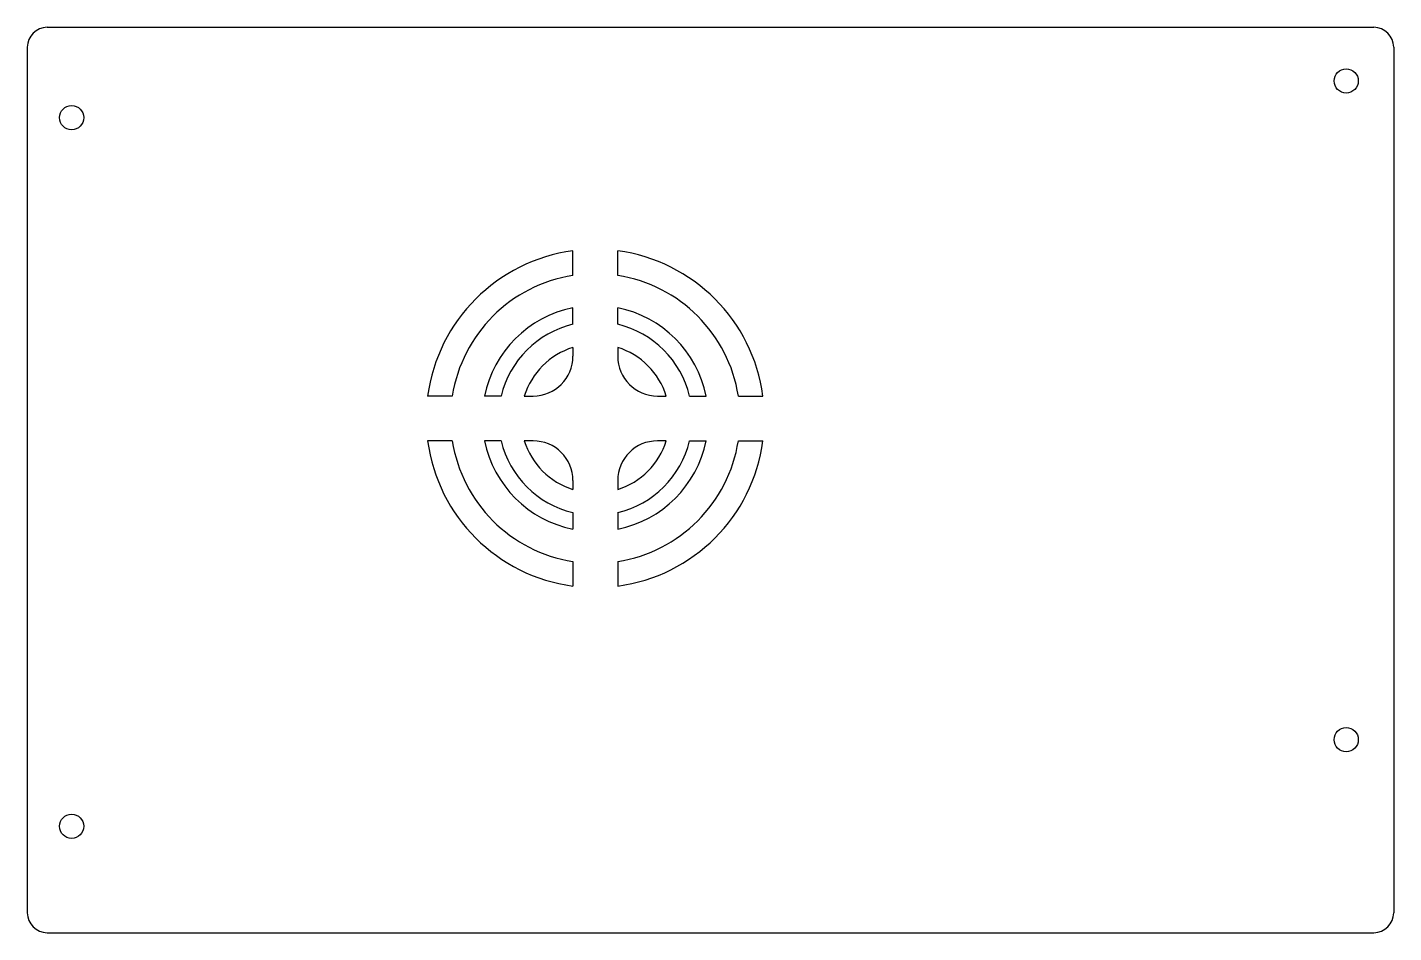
# Model space of a CAD drawing. Header units: inches. Extents: x 0 to 6.88, y 0 to 4.56.
import ezdxf

# ---------------------------------------------------------------- set-up
doc = ezdxf.new("R2010")
doc.units = ezdxf.units.IN
doc.header["$MEASUREMENT"] = 0

msp = doc.modelspace()

# ---------------------------------------------------------------- linework, layer by layer
at = {"color": 7, "linetype": 'Continuous', "lineweight": 25}
for p, q in [((0.1, 4.56), (6.78, 4.56)), ((0, 4.46), (0, 0.1)), ((6.88, 4.46), (6.88, 0.1)), ((2.7471, 3.3102), (2.7471, 3.4342)), ((2.9729, 3.3102), (2.9729, 3.4342)), ((2.7471, 3.0643), (2.7471, 3.1477)), ((2.9729, 3.0643), (2.9729, 3.1477)), ((2.7471, 2.9476), (2.7471, 2.9029)), ((2.9729, 2.9476), (2.9729, 2.9029)), ((2.1398, 2.7029), (2.0158, 2.7029)), ((2.3857, 2.7029), (2.3023, 2.7029)), ((2.5024, 2.7029), (2.5471, 2.7029)), ((3.1729, 2.7029), (3.2176, 2.7029)), ((3.3343, 2.7029), (3.4177, 2.7029)), ((3.5802, 2.7029), (3.7042, 2.7029)), ((2.1398, 2.4771), (2.0158, 2.4771)), ((2.3857, 2.4771), (2.3023, 2.4771)), ((2.5471, 2.4771), (2.5024, 2.4771)), ((3.2176, 2.4771), (3.1729, 2.4771)), ((3.3343, 2.4771), (3.4177, 2.4771)), ((3.5802, 2.4771), (3.7042, 2.4771)), ((2.7471, 2.2771), (2.7471, 2.2324)), ((2.9729, 2.2771), (2.9729, 2.2324)), ((2.7471, 2.1157), (2.7471, 2.0323)), ((2.9729, 2.1157), (2.9729, 2.0323)), ((2.7471, 1.8698), (2.7471, 1.7458)), ((2.9729, 1.8698), (2.9729, 1.7458)), ((0.1, 0), (6.78, 0))]:
    msp.add_line(p, q, dxfattribs=at)
for centre in [(6.641, 4.29), (0.223, 4.105), (6.641, 0.972), (0.223, 0.536)]:
    msp.add_circle(centre, 0.061, dxfattribs=at)
for centre, radius, start, end in [((0.1, 4.46), 0.1, 90, 180), ((6.78, 4.46), 0.1, 0, 90), ((2.86, 2.59), 0.8517, 97.61619, 172.38381), ((2.86, 2.59), 0.8517, 7.61619, 82.38381), ((2.86, 2.59), 0.729, 98.90817, 171.09183), ((2.86, 2.59), 0.729, 8.90817, 81.09183), ((2.86, 2.59), 0.569, 101.44317, 168.55683), ((2.86, 2.59), 0.569, 11.44317, 78.55683), ((2.86, 2.59), 0.4875, 103.38878, 166.61122), ((2.86, 2.59), 0.4875, 13.38878, 76.61122), ((2.86, 2.59), 0.375, 107.51915, 162.48085), ((2.5471, 2.9029), 0.2, 270, 0), ((2.86, 2.59), 0.375, 17.51915, 72.48085), ((3.1729, 2.9029), 0.2, 180, 270), ((2.86, 2.59), 0.8517, 187.61619, 262.38381), ((2.86, 2.59), 0.729, 188.90817, 261.09183), ((2.86, 2.59), 0.569, 191.44317, 258.55683), ((2.86, 2.59), 0.4875, 193.38878, 256.61122), ((2.86, 2.59), 0.375, 197.51915, 252.48085), ((2.5471, 2.2771), 0.2, 0, 90), ((2.86, 2.59), 0.375, 287.51915, 342.48085), ((3.1729, 2.2771), 0.2, 90, 180), ((2.86, 2.59), 0.8517, 277.61619, 352.38381), ((2.86, 2.59), 0.729, 278.90817, 351.09183), ((2.86, 2.59), 0.569, 281.44317, 348.55683), ((2.86, 2.59), 0.4875, 283.38878, 346.61122), ((0.1, 0.1), 0.1, 180, 270), ((6.78, 0.1), 0.1, 270, 0)]:
    msp.add_arc(centre, radius, start, end, dxfattribs=at)

doc.saveas('drawing.dxf')
